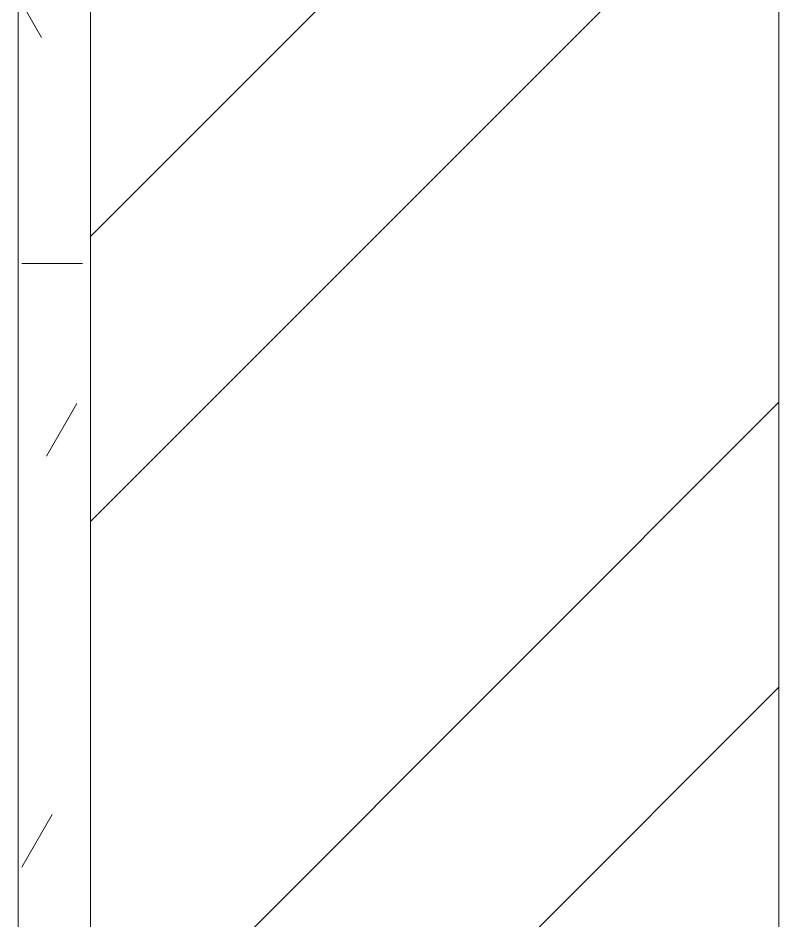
# Model space of a CAD drawing. Header units: millimetres. Extents: x -515342 to 330399, y -224905 to 507333.
# Drawn here: x 248329.7 to 248749.7, y 104595.2 to 105093.4 of the extents above; entities that cross this region are included whole.
import ezdxf

# ---------------------------------------------------------------- set-up
doc = ezdxf.new("R2010")
doc.units = ezdxf.units.MM
for name, color, linetype, lineweight in [('Стены внутренние', 7, 'Continuous', 0), ('Стены несущие', 7, 'Continuous', 0), ('Стены отделка', 7, 'Continuous', 0)]:
    doc.layers.add(name, color=color, linetype=linetype, lineweight=lineweight)

msp = doc.modelspace()

# ---------------------------------------------------------------- hatches: boundary and pattern name
at = {"layer": 'Стены внутренние'}
h = msp.add_hatch(dxfattribs=at)
h.set_pattern_fill('FP_38', color=256, style=0, pattern_type=2)
h.set_pattern_definition([(0, (255037.12, 95610.49), (406.4, 101.6), [33.528, -271.272, 33.528, -271.272, -1625.6]), (0, (255037.12, 95610.49), (406.4, 101.6), [-609.6, 33.528, -576.072, 33.528, -271.272, -711.2]), (0, (255037.12, 95610.49), (406.4, 101.6), [-1524, 33.528, -169.672, 33.528, -474.472]), (120, (255189.52, 95661.29), (-291.1882, 301.1527), [33.528, -271.272, 33.528, -271.272, -1625.6]), (120, (255189.52, 95661.29), (-291.1882, 301.1527), [-609.6, 33.528, -576.072, 33.528, -271.272, -711.2]), (120, (255189.52, 95661.29), (-291.1882, 301.1527), [-1524, 33.528, -169.672, 33.528, -474.472]), (240, (255240.32, 95864.49), (-115.2118, -402.7527), [33.528, -271.272, 33.528, -271.272, -1625.6]), (240, (255240.32, 95864.49), (-115.2118, -402.7527), [-609.6, 33.528, -576.072, 33.528, -271.272, -711.2]), (240, (255240.32, 95864.49), (-115.2118, -402.7527), [-1524, 33.528, -169.672, 33.528, -474.472])])
h.paths.add_polyline_path([(248329.7107, 104071.3929), (248369.7107, 104071.3929), (248369.7107, 105181.3929), (248329.7107, 105181.3929), (248329.7107, 104782.2694)])
h = msp.add_hatch(dxfattribs=at)
h.set_pattern_fill('FP_45', color=256, style=0, pattern_type=2)
h.set_pattern_definition([(45, (255037.12, 95610.5), (-235.732, 235.732), []), (45, (255194.28, 95610.5), (-235.732, 235.732), [])])
h.paths.add_polyline_path([(248369.7107, 101399.7069), (248749.7107, 101418.9115), (248749.7107, 102031.3929), (248369.7107, 102031.3929), (248369.7107, 101466.3545)])
h.paths.add_polyline_path([(248749.7107, 104071.3929), (248749.7107, 105181.3929), (248369.7107, 105181.3929), (248369.7107, 104071.3929)])

# ---------------------------------------------------------------- linework, layer by layer
at = {"layer": 'Стены несущие'}
for p, q in [((248369.7107, 105181.3929), (248369.7107, 104071.3929)), ((248749.7107, 104071.3929), (248749.7107, 105181.3929))]:
    msp.add_line(p, q, dxfattribs=at)
at = {"layer": 'Стены отделка'}
msp.add_line((248329.7107, 105181.3929), (248329.7107, 104071.3929), dxfattribs=at)

doc.saveas('drawing.dxf')
